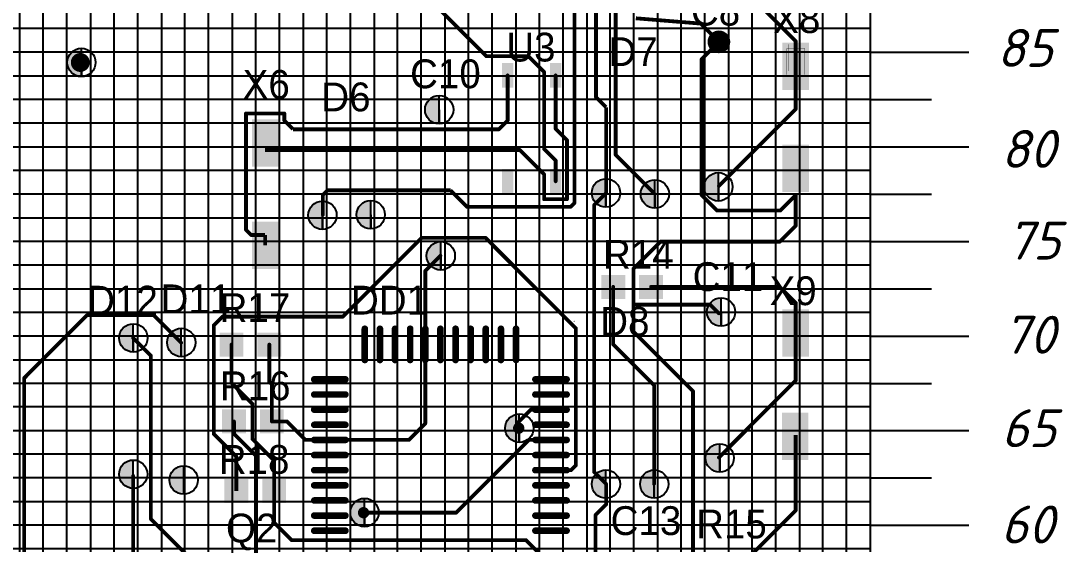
# Model space of a CAD drawing. Header units: millimetres. Extents: x 40 to 3761, y -469 to 920.
# Drawn here: x 1863.8 to 1919.2, y 378.8 to 406.4 of the extents above; entities that cross this region are included whole.
import ezdxf

# ---------------------------------------------------------------- set-up
doc = ezdxf.new("R2010")
doc.units = ezdxf.units.MM
for name, color, linetype in [('DrillDrawing', 1, 'Continuous'), ('Mechanical15', 56, 'Continuous'), ('Mechanical4', 56, 'Continuous'), ('PDF _Текст', 7, 'Continuous'), ('TopLayer', 1, 'Continuous'), ('TopOverlay', 2, 'Continuous'), ('Слой1', 7, 'Continuous')]:
    doc.layers.add(name, color=color, linetype=linetype)
doc.styles.add('PDF ISOCPEUR Italic', font='isocpeui.ttf')

# ---------------------------------------------------------------- blocks, each defined once
blk = doc.blocks.new('*U36')
for p, q in [((-1.25, -75), (-1.25, 75)), ((0, -75), (0, 75)), ((1.25, 75), (1.25, -75))]:
    blk.add_line(p, q)
blk = doc.blocks.new('*U37')
at = {"color": 0, "linetype": 'ByBlock', "lineweight": -2, "transparency": 16777216}
for p in [(0, 0), (3.75, 0), (7.5, 0), (11.25, 0), (15, 0), (18.75, 0), (22.5, 0), (26.25, 0), (30, 0), (33.75, 0), (37.5, 0), (41.25, 0)]:
    blk.add_blockref('*U36', p, dxfattribs=at)
blk = doc.blocks.new('*U38')
for p, q in [((-25, 1.25), (25, 1.25)), ((-25, 0), (25, 0)), ((25, -1.25), (-25, -1.25))]:
    blk.add_line(p, q)
blk = doc.blocks.new('*U39')
at = {"color": 0, "linetype": 'ByBlock', "lineweight": -2, "transparency": 16777216}
for p in [(0, -63.75), (0, -67.5), (0, -71.25), (0, -75), (0, -78.75), (0, -82.5), (0, -86.25), (0, -90)]:
    blk.add_blockref('*U38', p, dxfattribs=at)
blk = doc.blocks.new('*U42')
blk.add_line((0, 0.984), (0, -0.984))
blk = doc.blocks.new('*U43')
at = {"color": 0, "linetype": 'ByBlock', "lineweight": -2, "transparency": 16777216}
for p in [(40, 0), (45, 0), (50, 0), (55, 0), (60, 0), (65, 0)]:
    blk.add_blockref('*U42', p, dxfattribs=at)
blk = doc.blocks.new('*U44')
blk.add_line((1.624, 0), (-1.624, 0))
blk = doc.blocks.new('*U45')
at = {"color": 0, "linetype": 'ByBlock', "lineweight": -2, "transparency": 16777216}
for p in [(0, -40), (0, -42.5), (0, -45), (0, -47.5), (0, -50), (0, -52.5), (0, -55), (0, -57.5), (0, -60), (0, -62.5), (0, -65)]:
    blk.add_blockref('*U44', p, dxfattribs=at)

msp = doc.modelspace()

# ---------------------------------------------------------------- hatches: boundary and pattern name
h = msp.add_hatch(color=256)
h.dxf.hatch_style = 1
h.paths.add_polyline_path([(1867.01, 404.973, 0.414214), (1866.26, 404.223, 0.414214), (1867.01, 403.473), (1867.01, 404.223)])
h = msp.add_hatch(color=256)
h.dxf.hatch_style = 1
h.paths.add_polyline_path([(1885.936, 402.474, 0.414214), (1885.186, 401.724, 0.414214), (1885.936, 400.974), (1885.936, 401.724)])
h = msp.add_hatch(color=256)
h.dxf.hatch_style = 1
h.paths.add_polyline_path([(1894.759, 398.075, 0.414214), (1894.009, 397.325, 0.414214), (1894.759, 396.575), (1894.759, 397.325)])
h = msp.add_hatch(color=256)
h.dxf.hatch_style = 1
h.paths.add_polyline_path([(1897.346, 398.021, 0.414214), (1896.596, 397.271, 0.414214), (1897.346, 396.521), (1897.346, 397.271)])
h = msp.add_hatch(color=256)
h.dxf.hatch_style = 1
h.paths.add_polyline_path([(1900.705, 398.398, 0.414214), (1899.955, 397.648, 0.414214), (1900.705, 396.898), (1900.705, 397.648)])
h = msp.add_hatch(color=256)
h.dxf.hatch_style = 1
h.paths.add_polyline_path([(1879.762, 396.895, 0.414214), (1879.012, 396.145, 0.414214), (1879.762, 395.395), (1879.762, 396.145)])
h = msp.add_hatch(color=256)
h.dxf.hatch_style = 1
h.paths.add_polyline_path([(1882.316, 396.923, 0.414214), (1881.566, 396.173, 0.414214), (1882.316, 395.423), (1882.316, 396.173)])
h = msp.add_hatch(color=256)
h.dxf.hatch_style = 1
h.paths.add_polyline_path([(1886.021, 394.75, 0.414214), (1885.271, 394, 0.414214), (1886.021, 393.25), (1886.021, 394)])
h = msp.add_hatch(color=256)
h.dxf.hatch_style = 1
h.paths.add_polyline_path([(1900.85, 391.778, 0.414214), (1900.1, 391.028, 0.414214), (1900.85, 390.278), (1900.85, 391.028)])
h = msp.add_hatch(color=256)
h.dxf.hatch_style = 1
h.paths.add_polyline_path([(1869.755, 390.41, 0.414214), (1869.005, 389.66, 0.414214), (1869.755, 388.91), (1869.755, 389.66)])
h = msp.add_hatch(color=256)
h.dxf.hatch_style = 1
h.paths.add_polyline_path([(1872.291, 390.167, 0.414214), (1871.541, 389.417, 0.414214), (1872.291, 388.667), (1872.291, 389.417)])
h = msp.add_hatch(color=256)
h.dxf.hatch_style = 1
h.paths.add_polyline_path([(1890.176, 385.64, 0.414214), (1889.426, 384.89, 0.414214), (1890.176, 384.14), (1890.176, 384.89)])
h = msp.add_hatch(color=256)
h.dxf.hatch_style = 1
h.paths.add_polyline_path([(1900.777, 384.065, 0.414214), (1900.027, 383.315, 0.414214), (1900.777, 382.565), (1900.777, 383.315)])
h = msp.add_hatch(color=256)
h.dxf.hatch_style = 1
h.paths.add_polyline_path([(1869.751, 383.205, 0.414214), (1869.001, 382.455, 0.414214), (1869.751, 381.705), (1869.751, 382.455)])
h = msp.add_hatch(color=256)
h.dxf.hatch_style = 1
h.paths.add_polyline_path([(1872.419, 382.896, 0.414214), (1871.669, 382.146, 0.414214), (1872.419, 381.396), (1872.419, 382.146)])
h = msp.add_hatch(color=256)
h.dxf.hatch_style = 1
h.paths.add_polyline_path([(1894.755, 382.683, 0.414214), (1894.005, 381.933, 0.414214), (1894.755, 381.183), (1894.755, 381.933)])
h = msp.add_hatch(color=256)
h.dxf.hatch_style = 1
h.paths.add_polyline_path([(1897.312, 382.683, 0.414214), (1896.562, 381.933, 0.414214), (1897.312, 381.183), (1897.312, 381.933)])
h = msp.add_hatch(color=256)
h.dxf.hatch_style = 1
h.paths.add_polyline_path([(1881.986, 381.178, 0.414214), (1881.236, 380.428, 0.414214), (1881.986, 379.678), (1881.986, 380.428)])

# ---------------------------------------------------------------- linework, layer by layer
msp.add_line((1908.739, 468.509), (1908.739, 319.759))
at = {"layer": 'DrillDrawing', "const_width": 0.3}
for points in [[(1890.292, 384.891, -1), (1889.992, 384.891, -1)], [(1882.087, 380.42, -1), (1881.787, 380.42, -1)]]:
    msp.add_lwpolyline(points, format="xyb", close=True, dxfattribs=at)
at = {"layer": 'Mechanical15', "const_width": 0.025}
msp.add_lwpolyline([(1893.089, 390.543, -1), (1893.064, 390.543, -1)], format="xyb", close=True, dxfattribs=at)
msp.add_lwpolyline([(1893.089, 390.543, -1), (1893.064, 390.543, -1)], format="xyb", close=True, dxfattribs=at)
at = {"layer": 'Mechanical4', "const_width": 0.01}
for points in [[(1904.397, 403.773), (1904.397, 405.173)], [(1904.397, 403.773), (1904.397, 405.173)], [(1905.197, 403.773), (1905.197, 405.173)], [(1905.197, 403.773), (1905.197, 405.173)], [(1905.264, 404.973), (1904.331, 404.973)], [(1904.331, 403.573), (1904.331, 404.973)], [(1905.264, 404.973), (1904.331, 404.973)], [(1904.331, 403.573), (1904.331, 404.973)], [(1905.197, 405.073), (1904.397, 405.073)], [(1905.197, 405.073), (1904.397, 405.073)], [(1905.264, 403.573), (1905.264, 404.973)], [(1905.264, 403.573), (1905.264, 404.973)]]:
    msp.add_lwpolyline(points, dxfattribs=at)
at = {"layer": 'Mechanical4', "const_width": 0.005}
for points in [[(1904.4, 405.173, -1), (1904.395, 405.173, -1)], [(1904.4, 405.173, -1), (1904.395, 405.173, -1)], [(1905.2, 405.173, -1), (1905.195, 405.173, -1)], [(1905.2, 405.173, -1), (1905.195, 405.173, -1)], [(1904.333, 404.973, -1), (1904.328, 404.973, -1)], [(1904.333, 404.973, -1), (1904.328, 404.973, -1)], [(1904.333, 404.973, -1), (1904.328, 404.973, -1)], [(1904.333, 404.973, -1), (1904.328, 404.973, -1)], [(1904.4, 405.073, -1), (1904.395, 405.073, -1)], [(1904.4, 405.073, -1), (1904.395, 405.073, -1)], [(1905.2, 405.073, -1), (1905.195, 405.073, -1)], [(1905.2, 405.073, -1), (1905.195, 405.073, -1)], [(1905.266, 404.973, -1), (1905.261, 404.973, -1)], [(1905.266, 404.973, -1), (1905.261, 404.973, -1)], [(1905.266, 404.973, -1), (1905.261, 404.973, -1)], [(1905.266, 404.973, -1), (1905.261, 404.973, -1)]]:
    msp.add_lwpolyline(points, format="xyb", close=True, dxfattribs=at)
at = {"layer": 'TopLayer'}
for points, const_width in [([(1888.44, 404.55), (1884.046, 408.944)], 0.2), ([(1893.097, 396.803), (1893.097, 409.011)], 0.2), ([(1894.231, 402.391), (1894.231, 409.3)], 0.2), ([(1895.272, 399.343), (1895.272, 407.471)], 0.2), ([(1904.797, 405.338), (1902.664, 407.471)], 0.2), ([(1899.768, 406.277), (1896.339, 406.557)], 0.2), ([(1900.733, 405.312), (1899.768, 406.277)], 0.2), ([(1900.733, 405.312), (1899.819, 404.398)], 0.2), ([(1904.797, 404.023), (1904.797, 405.338)], 0.2), ([(1890.65, 404.55), (1888.44, 404.55)], 0.2), ([(1891.488, 403.712), (1890.65, 404.55)], 0.2), ([(1899.819, 397.21), (1899.819, 404.398)], 0.2), ([(1904.797, 401.756), (1904.797, 404.023)], 0.2), ([(1889.557, 401.147), (1889.557, 403.54)], 0.2), ([(1891.488, 399.648), (1891.488, 403.712)], 0.2), ([(1892.097, 400.715), (1892.097, 403.54)], 0.2), ([(1894.764, 401.858), (1894.231, 402.391)], 0.2), ([(1894.764, 397.311), (1894.764, 401.858)], 0.2), ([(1904.797, 401.756), (1900.733, 397.692)], 0.2), ([(1875.714, 395.381), (1875.714, 401.528)], 0.2), ([(1877.746, 401.528), (1875.714, 401.528)], 0.2), ([(1877.746, 401.147), (1877.746, 401.528)], 0.2), ([(1878.204, 400.689), (1877.746, 401.147)], 0.2), ([(1889.557, 401.147), (1889.1, 400.689)], 0.2), ([(1889.1, 400.689), (1878.204, 400.689)], 0.2), ([(1892.697, 400.115), (1892.097, 400.715)], 0.2), ([(1892.697, 396.99), (1892.697, 400.115)], 0.2), ([(1890.192, 399.597), (1876.73, 399.597)], 0.2), ([(1891.488, 398.302), (1890.192, 399.597)], 0.2), ([(1892.097, 399.038), (1891.488, 399.648)], 0.2), ([(1892.097, 397.94), (1892.097, 399.038)], 0.2), ([(1897.304, 397.311), (1895.272, 399.343)], 0.2), ([(1891.488, 396.99), (1891.488, 398.302)], 0.2), ([(1880.032, 397.464), (1879.778, 397.21)], 0.2), ([(1886.535, 397.464), (1880.032, 397.464)], 0.2), ([(1887.408, 396.59), (1886.535, 397.464)], 0.2), ([(1894.764, 397.311), (1894.134, 396.681)], 0.2), ([(1879.778, 396.168), (1879.778, 397.21)], 0.2), ([(1892.697, 396.99), (1891.488, 396.99)], 0.2), ([(1893.097, 396.803), (1892.884, 396.59)], 0.2), ([(1900.632, 396.397), (1899.819, 397.21)], 0.2), ([(1904.797, 397.21), (1903.985, 396.397)], 0.2), ([(1904.797, 395.584), (1904.797, 397.21)], 0.2), ([(1892.884, 396.59), (1887.408, 396.59)], 0.2), ([(1894.134, 382.574), (1894.134, 396.681)], 0.2), ([(1903.985, 396.397), (1900.632, 396.397)], 0.2), ([(1875.994, 395.101), (1875.714, 395.381)], 0.2), ([(1876.73, 395.101), (1875.994, 395.101)], 0.2), ([(1876.73, 394.559), (1876.73, 395.101)], 0.2), ([(1904.797, 395.584), (1903.959, 394.746)], 0.2), ([(1885.011, 394.949), (1880.845, 390.783)], 0.2), ([(1888.389, 394.949), (1885.011, 394.949)], 0.2), ([(1893.164, 390.174), (1888.389, 394.949)], 0.2), ([(1897.635, 394.746), (1896.212, 393.323)], 0.2), ([(1903.959, 394.746), (1897.635, 394.746)], 0.2), ([(1886.001, 394.009), (1885.201, 393.209)], 0.2), ([(1885.201, 389.318), (1885.201, 393.209)], 0.2), ([(1896.212, 391.418), (1896.212, 393.323)], 0.2), ([(1895.145, 389.31), (1895.145, 392.358)], 0.2), ([(1903.959, 392.358), (1897.145, 392.358)], 0.2), ([(1904.797, 391.52), (1903.959, 392.358)], 0.2), ([(1896.212, 389.996), (1896.212, 391.418)], 0.2), ([(1900.276, 391.418), (1896.212, 391.418)], 0.2), ([(1900.733, 390.961), (1900.276, 391.418)], 0.2), ([(1904.797, 389.926), (1904.797, 391.52)], 0.2), ([(1867.307, 390.86), (1863.98, 387.532)], 0.2), ([(1870.83, 390.86), (1867.307, 390.86)], 0.2), ([(1872.285, 389.404), (1870.83, 390.86)], 0.2), ([(1874.47, 390.783), (1874.013, 390.326)], 0.2), ([(1880.845, 390.783), (1874.47, 390.783)], 0.2), ([(1874.013, 384.586), (1874.013, 390.326)], 0.2), ([(1882.001, 390.143), (1882.001, 388.493)], 0.35), ([(1882.801, 390.143), (1882.801, 388.493)], 0.35), ([(1883.601, 390.143), (1883.601, 388.493)], 0.35), ([(1884.401, 390.143), (1884.401, 388.493)], 0.35), ([(1885.201, 390.143), (1885.201, 388.493)], 0.35), ([(1886.001, 390.143), (1886.001, 388.493)], 0.35), ([(1886.801, 390.143), (1886.801, 388.493)], 0.35), ([(1887.601, 390.143), (1887.601, 388.493)], 0.35), ([(1888.401, 390.143), (1888.401, 388.493)], 0.35), ([(1889.201, 390.143), (1889.201, 388.493)], 0.35), ([(1890.001, 390.143), (1890.001, 388.493)], 0.35), ([(1893.164, 382.922), (1893.164, 390.174)], 0.2), ([(1870.685, 388.718), (1869.745, 389.658)], 0.2), ([(1899.362, 386.846), (1896.212, 389.996)], 0.2), ([(1904.797, 387.405), (1904.797, 389.926)], 0.2), ([(1874.952, 387.278), (1874.952, 389.31)], 0.2), ([(1876.952, 387.329), (1876.952, 389.31)], 0.2), ([(1885.201, 385.139), (1885.201, 389.318)], 0.2), ([(1897.304, 387.151), (1895.145, 389.31)], 0.2), ([(1870.685, 380.09), (1870.685, 388.718)], 0.2), ([(1863.98, 327.476), (1863.98, 387.532)], 0.2), ([(1877.079, 387.202), (1876.952, 387.329)], 0.2), ([(1880.976, 387.468), (1879.326, 387.468)], 0.35), ([(1892.676, 387.468), (1891.026, 387.468)], 0.35), ([(1904.797, 387.405), (1900.733, 383.341)], 0.2), ([(1876.064, 386.167), (1874.952, 387.278)], 0.2), ([(1877.079, 385.246), (1877.079, 387.202)], 0.2), ([(1897.304, 381.944), (1897.304, 387.151)], 0.2), ([(1899.362, 377.855), (1899.362, 386.846)], 0.2), ([(1880.976, 386.668), (1879.326, 386.668)], 0.35), ([(1892.676, 386.668), (1891.026, 386.668)], 0.35), ([(1876.064, 384.306), (1876.064, 386.167)], 0.2), ([(1880.976, 385.868), (1879.326, 385.868)], 0.35), ([(1890.789, 385.868), (1890.142, 385.221)], 0.2), ([(1891.851, 385.868), (1890.789, 385.868)], 0.2), ([(1892.676, 385.868), (1891.026, 385.868)], 0.35), ([(1875.079, 384.586), (1875.079, 385.246)], 0.2), ([(1877.886, 385.246), (1877.079, 385.246)], 0.2), ([(1878.864, 384.268), (1877.886, 385.246)], 0.2), ([(1880.976, 385.068), (1879.326, 385.068)], 0.35), ([(1885.201, 385.139), (1884.331, 384.268)], 0.2), ([(1890.142, 384.891), (1890.142, 385.221)], 0.2), ([(1892.676, 385.068), (1891.026, 385.068)], 0.35), ([(1875.206, 383.392), (1874.013, 384.586)], 0.2), ([(1876.248, 383.417), (1875.079, 384.586)], 0.2), ([(1877.206, 383.164), (1876.064, 384.306)], 0.2), ([(1880.151, 384.268), (1878.864, 384.268)], 0.2), ([(1880.976, 384.268), (1879.326, 384.268)], 0.35), ([(1884.331, 384.268), (1880.151, 384.268)], 0.2), ([(1890.675, 384.268), (1886.827, 380.42)], 0.2), ([(1891.851, 384.268), (1890.675, 384.268)], 0.2), ([(1892.676, 384.268), (1891.026, 384.268)], 0.35), ([(1904.797, 380.547), (1904.797, 384.526)], 0.2), ([(1880.976, 383.468), (1879.326, 383.468)], 0.35), ([(1892.676, 383.468), (1891.026, 383.468)], 0.35), ([(1875.206, 381.563), (1875.206, 383.392)], 0.2), ([(1876.248, 377.753), (1876.248, 383.417)], 0.2), ([(1877.206, 381.563), (1877.206, 383.164)], 0.2), ([(1893.164, 382.922), (1892.91, 382.668)], 0.2), ([(1869.745, 376.077), (1869.745, 382.358)], 0.2), ([(1880.976, 382.668), (1879.326, 382.668)], 0.35), ([(1892.676, 382.668), (1891.026, 382.668)], 0.35), ([(1892.91, 382.668), (1891.851, 382.668)], 0.2), ([(1894.764, 381.944), (1894.134, 382.574)], 0.2), ([(1880.976, 381.868), (1879.326, 381.868)], 0.35), ([(1892.676, 381.868), (1891.026, 381.868)], 0.35), ([(1894.764, 380.852), (1894.764, 381.944)], 0.2), ([(1877.206, 379.893), (1877.206, 381.563)], 0.2), ([(1880.976, 381.068), (1879.326, 381.068)], 0.35), ([(1892.676, 381.068), (1891.026, 381.068)], 0.35), ([(1894.764, 380.852), (1894.206, 380.293)], 0.2), ([(1880.976, 380.268), (1879.326, 380.268)], 0.35), ([(1886.827, 380.42), (1881.937, 380.42)], 0.2), ([(1892.676, 380.268), (1891.026, 380.268)], 0.35), ([(1894.206, 368.406), (1894.206, 380.293)], 0.2), ([(1904.797, 380.547), (1901.318, 377.067)], 0.2), ([(1874.292, 376.483), (1870.685, 380.09)], 0.2), ([(1878.127, 378.972), (1877.206, 379.893)], 0.2), ([(1880.976, 379.468), (1879.326, 379.468)], 0.35), ([(1892.676, 379.468), (1891.026, 379.468)], 0.35), ([(1890.523, 378.972), (1878.127, 378.972)], 0.2), ([(1893.571, 375.924), (1890.523, 378.972)], 0.2)]:
    msp.add_lwpolyline(points, dxfattribs=dict(at, const_width=const_width))
for points, const_width in [([(1899.818, 406.277, -1), (1899.718, 406.277, -1)], 0.1), ([(1899.818, 406.277, -1), (1899.718, 406.277, -1)], 0.1), ([(1901.033, 405.312, -1), (1900.433, 405.312, -1)], 0.6), ([(1900.783, 405.312, -1), (1900.683, 405.312, -1)], 0.1), ([(1900.783, 405.312, -1), (1900.683, 405.312, -1)], 0.1), ([(1904.847, 405.338, -1), (1904.747, 405.338, -1)], 0.1), ([(1904.847, 405.338, -1), (1904.747, 405.338, -1)], 0.1), ([(1867.201, 404.221, -1), (1866.701, 404.221, -1)], 0.5), ([(1888.49, 404.55, -1), (1888.39, 404.55, -1)], 0.1), ([(1888.49, 404.55, -1), (1888.39, 404.55, -1)], 0.1), ([(1890.7, 404.55, -1), (1890.6, 404.55, -1)], 0.1), ([(1890.7, 404.55, -1), (1890.6, 404.55, -1)], 0.1), ([(1899.869, 404.398, -1), (1899.769, 404.398, -1)], 0.1), ([(1899.869, 404.398, -1), (1899.769, 404.398, -1)], 0.1), ([(1889.607, 403.54, -1), (1889.507, 403.54, -1)], 0.1), ([(1891.538, 403.712, -1), (1891.438, 403.712, -1)], 0.1), ([(1891.538, 403.712, -1), (1891.438, 403.712, -1)], 0.1), ([(1892.147, 403.54, -1), (1892.047, 403.54, -1)], 0.1), ([(1894.281, 402.391, -1), (1894.181, 402.391, -1)], 0.1), ([(1894.281, 402.391, -1), (1894.181, 402.391, -1)], 0.1), ([(1904.847, 401.756, -1), (1904.747, 401.756, -1)], 0.1), ([(1904.847, 401.756, -1), (1904.747, 401.756, -1)], 0.1), ([(1875.764, 401.528, -1), (1875.664, 401.528, -1)], 0.1), ([(1875.764, 401.528, -1), (1875.664, 401.528, -1)], 0.1), ([(1877.796, 401.528, -1), (1877.696, 401.528, -1)], 0.1), ([(1877.796, 401.528, -1), (1877.696, 401.528, -1)], 0.1), ([(1877.796, 401.147, -1), (1877.696, 401.147, -1)], 0.1), ([(1877.796, 401.147, -1), (1877.696, 401.147, -1)], 0.1), ([(1889.607, 401.147, -1), (1889.507, 401.147, -1)], 0.1), ([(1889.607, 401.147, -1), (1889.507, 401.147, -1)], 0.1), ([(1889.15, 400.689, -1), (1889.05, 400.689, -1)], 0.1), ([(1889.15, 400.689, -1), (1889.05, 400.689, -1)], 0.1), ([(1892.147, 400.715, -1), (1892.047, 400.715, -1)], 0.1), ([(1892.147, 400.715, -1), (1892.047, 400.715, -1)], 0.1), ([(1892.747, 400.115, -1), (1892.647, 400.115, -1)], 0.1), ([(1892.747, 400.115, -1), (1892.647, 400.115, -1)], 0.1), ([(1890.242, 399.597, -1), (1890.142, 399.597, -1)], 0.1), ([(1890.242, 399.597, -1), (1890.142, 399.597, -1)], 0.1), ([(1891.538, 399.648, -1), (1891.438, 399.648, -1)], 0.1), ([(1891.538, 399.648, -1), (1891.438, 399.648, -1)], 0.1), ([(1892.147, 399.038, -1), (1892.047, 399.038, -1)], 0.1), ([(1892.147, 399.038, -1), (1892.047, 399.038, -1)], 0.1), ([(1895.322, 399.343, -1), (1895.222, 399.343, -1)], 0.1), ([(1895.322, 399.343, -1), (1895.222, 399.343, -1)], 0.1), ([(1891.538, 398.302, -1), (1891.438, 398.302, -1)], 0.1), ([(1891.538, 398.302, -1), (1891.438, 398.302, -1)], 0.1), ([(1892.147, 397.94, -1), (1892.047, 397.94, -1)], 0.1), ([(1880.082, 397.464, -1), (1879.982, 397.464, -1)], 0.1), ([(1880.082, 397.464, -1), (1879.982, 397.464, -1)], 0.1), ([(1894.814, 397.311, -1), (1894.714, 397.311, -1)], 0.1), ([(1894.814, 397.311, -1), (1894.714, 397.311, -1)], 0.1), ([(1897.354, 397.311, -1), (1897.254, 397.311, -1)], 0.1), ([(1900.783, 397.692, -1), (1900.683, 397.692, -1)], 0.1), ([(1879.828, 397.21, -1), (1879.728, 397.21, -1)], 0.1), ([(1879.828, 397.21, -1), (1879.728, 397.21, -1)], 0.1), ([(1891.538, 396.99, -1), (1891.438, 396.99, -1)], 0.1), ([(1891.538, 396.99, -1), (1891.438, 396.99, -1)], 0.1), ([(1892.747, 396.99, -1), (1892.647, 396.99, -1)], 0.1), ([(1892.747, 396.99, -1), (1892.647, 396.99, -1)], 0.1), ([(1893.147, 396.803, -1), (1893.047, 396.803, -1)], 0.1), ([(1893.147, 396.803, -1), (1893.047, 396.803, -1)], 0.1), ([(1899.869, 397.21, -1), (1899.769, 397.21, -1)], 0.1), ([(1899.869, 397.21, -1), (1899.769, 397.21, -1)], 0.1), ([(1904.847, 397.21, -1), (1904.747, 397.21, -1)], 0.1), ([(1904.847, 397.21, -1), (1904.747, 397.21, -1)], 0.1), ([(1904.847, 397.21, -1), (1904.747, 397.21, -1)], 0.1), ([(1879.828, 396.168, -1), (1879.728, 396.168, -1)], 0.1), ([(1887.458, 396.59, -1), (1887.358, 396.59, -1)], 0.1), ([(1887.458, 396.59, -1), (1887.358, 396.59, -1)], 0.1), ([(1892.934, 396.59, -1), (1892.834, 396.59, -1)], 0.1), ([(1892.934, 396.59, -1), (1892.834, 396.59, -1)], 0.1), ([(1894.184, 396.681, -1), (1894.084, 396.681, -1)], 0.1), ([(1894.184, 396.681, -1), (1894.084, 396.681, -1)], 0.1), ([(1900.682, 396.397, -1), (1900.582, 396.397, -1)], 0.1), ([(1900.682, 396.397, -1), (1900.582, 396.397, -1)], 0.1), ([(1904.035, 396.397, -1), (1903.935, 396.397, -1)], 0.1), ([(1904.035, 396.397, -1), (1903.935, 396.397, -1)], 0.1), ([(1875.764, 395.381, -1), (1875.664, 395.381, -1)], 0.1), ([(1875.764, 395.381, -1), (1875.664, 395.381, -1)], 0.1), ([(1876.044, 395.101, -1), (1875.944, 395.101, -1)], 0.1), ([(1876.044, 395.101, -1), (1875.944, 395.101, -1)], 0.1), ([(1904.847, 395.584, -1), (1904.747, 395.584, -1)], 0.1), ([(1904.847, 395.584, -1), (1904.747, 395.584, -1)], 0.1), ([(1885.061, 394.949, -1), (1884.961, 394.949, -1)], 0.1), ([(1885.061, 394.949, -1), (1884.961, 394.949, -1)], 0.1), ([(1888.439, 394.949, -1), (1888.339, 394.949, -1)], 0.1), ([(1888.439, 394.949, -1), (1888.339, 394.949, -1)], 0.1), ([(1897.685, 394.746, -1), (1897.585, 394.746, -1)], 0.1), ([(1897.685, 394.746, -1), (1897.585, 394.746, -1)], 0.1), ([(1904.009, 394.746, -1), (1903.909, 394.746, -1)], 0.1), ([(1904.009, 394.746, -1), (1903.909, 394.746, -1)], 0.1), ([(1886.051, 394.009, -1), (1885.951, 394.009, -1)], 0.1), ([(1885.251, 393.209, -1), (1885.151, 393.209, -1)], 0.1), ([(1885.251, 393.209, -1), (1885.151, 393.209, -1)], 0.1), ([(1896.262, 393.323, -1), (1896.162, 393.323, -1)], 0.1), ([(1896.262, 393.323, -1), (1896.162, 393.323, -1)], 0.1), ([(1895.195, 392.358, -1), (1895.095, 392.358, -1)], 0.1), ([(1897.195, 392.358, -1), (1897.095, 392.358, -1)], 0.1), ([(1904.009, 392.358, -1), (1903.909, 392.358, -1)], 0.1), ([(1904.009, 392.358, -1), (1903.909, 392.358, -1)], 0.1), ([(1896.262, 391.418, -1), (1896.162, 391.418, -1)], 0.1), ([(1896.262, 391.418, -1), (1896.162, 391.418, -1)], 0.1), ([(1896.262, 391.418, -1), (1896.162, 391.418, -1)], 0.1), ([(1900.326, 391.418, -1), (1900.226, 391.418, -1)], 0.1), ([(1900.326, 391.418, -1), (1900.226, 391.418, -1)], 0.1), ([(1904.847, 391.52, -1), (1904.747, 391.52, -1)], 0.1), ([(1904.847, 391.52, -1), (1904.747, 391.52, -1)], 0.1), ([(1867.357, 390.86, -1), (1867.257, 390.86, -1)], 0.1), ([(1867.357, 390.86, -1), (1867.257, 390.86, -1)], 0.1), ([(1870.88, 390.86, -1), (1870.78, 390.86, -1)], 0.1), ([(1870.88, 390.86, -1), (1870.78, 390.86, -1)], 0.1), ([(1874.52, 390.783, -1), (1874.42, 390.783, -1)], 0.1), ([(1874.52, 390.783, -1), (1874.42, 390.783, -1)], 0.1), ([(1880.895, 390.783, -1), (1880.795, 390.783, -1)], 0.1), ([(1880.895, 390.783, -1), (1880.795, 390.783, -1)], 0.1), ([(1900.783, 390.961, -1), (1900.683, 390.961, -1)], 0.1), ([(1874.063, 390.326, -1), (1873.963, 390.326, -1)], 0.1), ([(1874.063, 390.326, -1), (1873.963, 390.326, -1)], 0.1), ([(1882.089, 390.143, -1), (1881.914, 390.143, -1)], 0.175), ([(1882.889, 390.143, -1), (1882.714, 390.143, -1)], 0.175), ([(1883.689, 390.143, -1), (1883.514, 390.143, -1)], 0.175), ([(1884.489, 390.143, -1), (1884.314, 390.143, -1)], 0.175), ([(1885.289, 390.143, -1), (1885.114, 390.143, -1)], 0.175), ([(1886.089, 390.143, -1), (1885.914, 390.143, -1)], 0.175), ([(1886.889, 390.143, -1), (1886.714, 390.143, -1)], 0.175), ([(1887.689, 390.143, -1), (1887.514, 390.143, -1)], 0.175), ([(1888.489, 390.143, -1), (1888.314, 390.143, -1)], 0.175), ([(1889.289, 390.143, -1), (1889.114, 390.143, -1)], 0.175), ([(1890.089, 390.143, -1), (1889.914, 390.143, -1)], 0.175), ([(1893.214, 390.174, -1), (1893.114, 390.174, -1)], 0.1), ([(1893.214, 390.174, -1), (1893.114, 390.174, -1)], 0.1), ([(1869.795, 389.658, -1), (1869.695, 389.658, -1)], 0.1), ([(1896.262, 389.996, -1), (1896.162, 389.996, -1)], 0.1), ([(1896.262, 389.996, -1), (1896.162, 389.996, -1)], 0.1), ([(1872.335, 389.404, -1), (1872.235, 389.404, -1)], 0.1), ([(1875.002, 389.31, -1), (1874.902, 389.31, -1)], 0.1), ([(1877.002, 389.31, -1), (1876.902, 389.31, -1)], 0.1), ([(1885.251, 389.318, -1), (1885.151, 389.318, -1)], 0.1), ([(1885.251, 389.318, -1), (1885.151, 389.318, -1)], 0.1), ([(1895.195, 389.31, -1), (1895.095, 389.31, -1)], 0.1), ([(1895.195, 389.31, -1), (1895.095, 389.31, -1)], 0.1), ([(1870.735, 388.718, -1), (1870.635, 388.718, -1)], 0.1), ([(1870.735, 388.718, -1), (1870.635, 388.718, -1)], 0.1), ([(1882.089, 388.493, -1), (1881.914, 388.493, -1)], 0.175), ([(1882.889, 388.493, -1), (1882.714, 388.493, -1)], 0.175), ([(1883.689, 388.493, -1), (1883.514, 388.493, -1)], 0.175), ([(1884.489, 388.493, -1), (1884.314, 388.493, -1)], 0.175), ([(1885.289, 388.493, -1), (1885.114, 388.493, -1)], 0.175), ([(1886.089, 388.493, -1), (1885.914, 388.493, -1)], 0.175), ([(1886.889, 388.493, -1), (1886.714, 388.493, -1)], 0.175), ([(1887.689, 388.493, -1), (1887.514, 388.493, -1)], 0.175), ([(1888.489, 388.493, -1), (1888.314, 388.493, -1)], 0.175), ([(1889.289, 388.493, -1), (1889.114, 388.493, -1)], 0.175), ([(1890.089, 388.493, -1), (1889.914, 388.493, -1)], 0.175), ([(1864.03, 387.532, -1), (1863.93, 387.532, -1)], 0.1), ([(1864.03, 387.532, -1), (1863.93, 387.532, -1)], 0.1), ([(1877.002, 387.329, -1), (1876.902, 387.329, -1)], 0.1), ([(1877.002, 387.329, -1), (1876.902, 387.329, -1)], 0.1), ([(1879.414, 387.468, -1), (1879.239, 387.468, -1)], 0.175), ([(1881.064, 387.468, -1), (1880.889, 387.468, -1)], 0.175), ([(1891.114, 387.468, -1), (1890.939, 387.468, -1)], 0.175), ([(1892.764, 387.468, -1), (1892.589, 387.468, -1)], 0.175), ([(1904.847, 387.405, -1), (1904.747, 387.405, -1)], 0.1), ([(1904.847, 387.405, -1), (1904.747, 387.405, -1)], 0.1), ([(1875.002, 387.278, -1), (1874.902, 387.278, -1)], 0.1), ([(1875.002, 387.278, -1), (1874.902, 387.278, -1)], 0.1), ([(1877.129, 387.202, -1), (1877.029, 387.202, -1)], 0.1), ([(1877.129, 387.202, -1), (1877.029, 387.202, -1)], 0.1), ([(1897.354, 387.151, -1), (1897.254, 387.151, -1)], 0.1), ([(1897.354, 387.151, -1), (1897.254, 387.151, -1)], 0.1), ([(1899.412, 386.846, -1), (1899.312, 386.846, -1)], 0.1), ([(1899.412, 386.846, -1), (1899.312, 386.846, -1)], 0.1), ([(1879.414, 386.668, -1), (1879.239, 386.668, -1)], 0.175), ([(1881.064, 386.668, -1), (1880.889, 386.668, -1)], 0.175), ([(1891.114, 386.668, -1), (1890.939, 386.668, -1)], 0.175), ([(1892.764, 386.668, -1), (1892.589, 386.668, -1)], 0.175), ([(1876.114, 386.167, -1), (1876.014, 386.167, -1)], 0.1), ([(1876.114, 386.167, -1), (1876.014, 386.167, -1)], 0.1), ([(1879.414, 385.868, -1), (1879.239, 385.868, -1)], 0.175), ([(1881.064, 385.868, -1), (1880.889, 385.868, -1)], 0.175), ([(1890.839, 385.868, -1), (1890.739, 385.868, -1)], 0.1), ([(1890.839, 385.868, -1), (1890.739, 385.868, -1)], 0.1), ([(1891.114, 385.868, -1), (1890.939, 385.868, -1)], 0.175), ([(1891.901, 385.868, -1), (1891.801, 385.868, -1)], 0.1), ([(1892.764, 385.868, -1), (1892.589, 385.868, -1)], 0.175), ([(1875.129, 385.246, -1), (1875.029, 385.246, -1)], 0.1), ([(1877.129, 385.246, -1), (1877.029, 385.246, -1)], 0.1), ([(1877.129, 385.246, -1), (1877.029, 385.246, -1)], 0.1), ([(1877.936, 385.246, -1), (1877.836, 385.246, -1)], 0.1), ([(1877.936, 385.246, -1), (1877.836, 385.246, -1)], 0.1), ([(1879.414, 385.068, -1), (1879.239, 385.068, -1)], 0.175), ([(1881.064, 385.068, -1), (1880.889, 385.068, -1)], 0.175), ([(1885.251, 385.139, -1), (1885.151, 385.139, -1)], 0.1), ([(1885.251, 385.139, -1), (1885.151, 385.139, -1)], 0.1), ([(1890.192, 385.221, -1), (1890.092, 385.221, -1)], 0.1), ([(1890.192, 385.221, -1), (1890.092, 385.221, -1)], 0.1), ([(1891.114, 385.068, -1), (1890.939, 385.068, -1)], 0.175), ([(1892.764, 385.068, -1), (1892.589, 385.068, -1)], 0.175), ([(1874.063, 384.586, -1), (1873.963, 384.586, -1)], 0.1), ([(1874.063, 384.586, -1), (1873.963, 384.586, -1)], 0.1), ([(1875.129, 384.586, -1), (1875.029, 384.586, -1)], 0.1), ([(1875.129, 384.586, -1), (1875.029, 384.586, -1)], 0.1), ([(1890.192, 384.891, -1), (1890.092, 384.891, -1)], 0.1), ([(1876.114, 384.306, -1), (1876.014, 384.306, -1)], 0.1), ([(1876.114, 384.306, -1), (1876.014, 384.306, -1)], 0.1), ([(1878.914, 384.268, -1), (1878.814, 384.268, -1)], 0.1), ([(1878.914, 384.268, -1), (1878.814, 384.268, -1)], 0.1), ([(1879.414, 384.268, -1), (1879.239, 384.268, -1)], 0.175), ([(1880.201, 384.268, -1), (1880.101, 384.268, -1)], 0.1), ([(1880.201, 384.268, -1), (1880.101, 384.268, -1)], 0.1), ([(1881.064, 384.268, -1), (1880.889, 384.268, -1)], 0.175), ([(1884.381, 384.268, -1), (1884.281, 384.268, -1)], 0.1), ([(1884.381, 384.268, -1), (1884.281, 384.268, -1)], 0.1), ([(1890.725, 384.268, -1), (1890.625, 384.268, -1)], 0.1), ([(1890.725, 384.268, -1), (1890.625, 384.268, -1)], 0.1), ([(1891.114, 384.268, -1), (1890.939, 384.268, -1)], 0.175), ([(1891.901, 384.268, -1), (1891.801, 384.268, -1)], 0.1), ([(1892.764, 384.268, -1), (1892.589, 384.268, -1)], 0.175), ([(1879.414, 383.468, -1), (1879.239, 383.468, -1)], 0.175), ([(1881.064, 383.468, -1), (1880.889, 383.468, -1)], 0.175), ([(1891.114, 383.468, -1), (1890.939, 383.468, -1)], 0.175), ([(1892.764, 383.468, -1), (1892.589, 383.468, -1)], 0.175), ([(1875.256, 383.392, -1), (1875.156, 383.392, -1)], 0.1), ([(1875.256, 383.392, -1), (1875.156, 383.392, -1)], 0.1), ([(1876.298, 383.417, -1), (1876.198, 383.417, -1)], 0.1), ([(1876.298, 383.417, -1), (1876.198, 383.417, -1)], 0.1), ([(1877.256, 383.164, -1), (1877.156, 383.164, -1)], 0.1), ([(1877.256, 383.164, -1), (1877.156, 383.164, -1)], 0.1), ([(1893.214, 382.922, -1), (1893.114, 382.922, -1)], 0.1), ([(1893.214, 382.922, -1), (1893.114, 382.922, -1)], 0.1), ([(1900.783, 383.341, -1), (1900.683, 383.341, -1)], 0.1), ([(1869.795, 382.358, -1), (1869.695, 382.358, -1)], 0.1), ([(1879.414, 382.668, -1), (1879.239, 382.668, -1)], 0.175), ([(1881.064, 382.668, -1), (1880.889, 382.668, -1)], 0.175), ([(1891.114, 382.668, -1), (1890.939, 382.668, -1)], 0.175), ([(1891.901, 382.668, -1), (1891.801, 382.668, -1)], 0.1), ([(1892.764, 382.668, -1), (1892.589, 382.668, -1)], 0.175), ([(1892.96, 382.668, -1), (1892.86, 382.668, -1)], 0.1), ([(1892.96, 382.668, -1), (1892.86, 382.668, -1)], 0.1), ([(1894.184, 382.574, -1), (1894.084, 382.574, -1)], 0.1), ([(1894.184, 382.574, -1), (1894.084, 382.574, -1)], 0.1), ([(1879.414, 381.868, -1), (1879.239, 381.868, -1)], 0.175), ([(1881.064, 381.868, -1), (1880.889, 381.868, -1)], 0.175), ([(1891.114, 381.868, -1), (1890.939, 381.868, -1)], 0.175), ([(1892.764, 381.868, -1), (1892.589, 381.868, -1)], 0.175), ([(1894.814, 381.944, -1), (1894.714, 381.944, -1)], 0.1), ([(1894.814, 381.944, -1), (1894.714, 381.944, -1)], 0.1), ([(1897.354, 381.944, -1), (1897.254, 381.944, -1)], 0.1), ([(1877.256, 381.563, -1), (1877.156, 381.563, -1)], 0.1), ([(1877.256, 381.563, -1), (1877.156, 381.563, -1)], 0.1), ([(1879.414, 381.068, -1), (1879.239, 381.068, -1)], 0.175), ([(1881.064, 381.068, -1), (1880.889, 381.068, -1)], 0.175), ([(1891.114, 381.068, -1), (1890.939, 381.068, -1)], 0.175), ([(1892.764, 381.068, -1), (1892.589, 381.068, -1)], 0.175), ([(1894.814, 380.852, -1), (1894.714, 380.852, -1)], 0.1), ([(1894.814, 380.852, -1), (1894.714, 380.852, -1)], 0.1), ([(1879.414, 380.268, -1), (1879.239, 380.268, -1)], 0.175), ([(1881.064, 380.268, -1), (1880.889, 380.268, -1)], 0.175), ([(1881.987, 380.42, -1), (1881.887, 380.42, -1)], 0.1), ([(1886.877, 380.42, -1), (1886.777, 380.42, -1)], 0.1), ([(1886.877, 380.42, -1), (1886.777, 380.42, -1)], 0.1), ([(1891.114, 380.268, -1), (1890.939, 380.268, -1)], 0.175), ([(1892.764, 380.268, -1), (1892.589, 380.268, -1)], 0.175), ([(1894.256, 380.293, -1), (1894.156, 380.293, -1)], 0.1), ([(1894.256, 380.293, -1), (1894.156, 380.293, -1)], 0.1), ([(1904.847, 380.547, -1), (1904.747, 380.547, -1)], 0.1), ([(1904.847, 380.547, -1), (1904.747, 380.547, -1)], 0.1), ([(1870.735, 380.09, -1), (1870.635, 380.09, -1)], 0.1), ([(1870.735, 380.09, -1), (1870.635, 380.09, -1)], 0.1), ([(1877.256, 379.893, -1), (1877.156, 379.893, -1)], 0.1), ([(1877.256, 379.893, -1), (1877.156, 379.893, -1)], 0.1), ([(1879.414, 379.468, -1), (1879.239, 379.468, -1)], 0.175), ([(1881.064, 379.468, -1), (1880.889, 379.468, -1)], 0.175), ([(1891.114, 379.468, -1), (1890.939, 379.468, -1)], 0.175), ([(1892.764, 379.468, -1), (1892.589, 379.468, -1)], 0.175), ([(1878.177, 378.972, -1), (1878.077, 378.972, -1)], 0.1), ([(1878.177, 378.972, -1), (1878.077, 378.972, -1)], 0.1), ([(1890.573, 378.972, -1), (1890.473, 378.972, -1)], 0.1), ([(1890.573, 378.972, -1), (1890.473, 378.972, -1)], 0.1)]:
    msp.add_lwpolyline(points, format="xyb", close=True, dxfattribs=dict(at, const_width=const_width))
for points in [[(1904.097, 402.773), (1904.097, 405.273), (1905.497, 402.773), (1905.497, 405.273)], [(1889.857, 404.19), (1889.857, 402.89), (1889.257, 404.19), (1889.257, 402.89)], [(1892.397, 404.19), (1892.397, 402.89), (1891.797, 404.19), (1891.797, 402.89)], [(1876.03, 398.709), (1876.03, 401.209), (1877.43, 398.709), (1877.43, 401.209)], [(1904.097, 397.373), (1904.097, 399.873), (1905.497, 397.373), (1905.497, 399.873)], [(1889.257, 397.29), (1889.257, 398.59), (1889.857, 397.29), (1889.857, 398.59)], [(1891.797, 397.29), (1891.797, 398.59), (1892.397, 397.29), (1892.397, 398.59)], [(1876.03, 393.309), (1876.03, 395.809), (1877.43, 393.309), (1877.43, 395.809)], [(1895.775, 391.723), (1894.515, 391.723), (1895.775, 392.993), (1894.515, 392.993)], [(1897.775, 391.723), (1896.515, 391.723), (1897.775, 392.993), (1896.515, 392.993)], [(1904.097, 388.676), (1904.097, 391.176), (1905.497, 388.676), (1905.497, 391.176)], [(1875.582, 388.675), (1874.322, 388.675), (1875.582, 389.945), (1874.322, 389.945)], [(1877.582, 388.675), (1876.322, 388.675), (1877.582, 389.945), (1876.322, 389.945)], [(1875.709, 384.611), (1874.449, 384.611), (1875.709, 385.881), (1874.449, 385.881)], [(1877.709, 384.611), (1876.449, 384.611), (1877.709, 385.881), (1876.449, 385.881)], [(1904.067, 383.2), (1904.067, 385.7), (1905.467, 383.2), (1905.467, 385.7)], [(1875.836, 380.928), (1874.576, 380.928), (1875.836, 382.198), (1874.576, 382.198)], [(1877.836, 380.928), (1876.576, 380.928), (1877.836, 382.198), (1876.576, 382.198)]]:
    msp.add_solid(points, dxfattribs=at)
at = {"layer": 'Слой1'}
for p, q in [((1867.01, 403.473), (1867.01, 404.973)), ((1867.01, 404.223), (1867.01, 403.473)), ((1885.936, 400.974), (1885.936, 402.474)), ((1885.936, 401.724), (1885.936, 400.974)), ((1894.759, 396.575), (1894.759, 398.075)), ((1897.346, 396.521), (1897.346, 398.021)), ((1900.705, 396.898), (1900.705, 398.398)), ((1900.705, 397.648), (1900.705, 396.898)), ((1879.762, 395.395), (1879.762, 396.895)), ((1882.316, 395.423), (1882.316, 396.923)), ((1894.759, 397.325), (1894.759, 396.575)), ((1897.346, 397.271), (1897.346, 396.521)), ((1879.762, 396.145), (1879.762, 395.395)), ((1882.316, 396.173), (1882.316, 395.423)), ((1886.021, 393.25), (1886.021, 394.75)), ((1886.021, 394), (1886.021, 393.25)), ((1900.85, 390.278), (1900.85, 391.778)), ((1900.85, 391.028), (1900.85, 390.278)), ((1869.755, 388.91), (1869.755, 390.41)), ((1869.755, 389.66), (1869.755, 388.91)), ((1872.291, 388.667), (1872.291, 390.167)), ((1872.291, 389.417), (1872.291, 388.667)), ((1890.176, 384.14), (1890.176, 385.64)), ((1890.176, 384.89), (1890.176, 384.14)), ((1900.777, 382.565), (1900.777, 384.065)), ((1869.751, 381.705), (1869.751, 383.205)), ((1900.777, 383.315), (1900.777, 382.565)), ((1869.751, 382.455), (1869.751, 381.705)), ((1872.419, 381.396), (1872.419, 382.896)), ((1894.755, 381.183), (1894.755, 382.683)), ((1897.312, 381.183), (1897.312, 382.683)), ((1872.419, 382.146), (1872.419, 381.396)), ((1894.755, 381.933), (1894.755, 381.183)), ((1897.312, 381.933), (1897.312, 381.183)), ((1881.986, 379.678), (1881.986, 381.178)), ((1881.986, 380.428), (1881.986, 379.678))]:
    msp.add_line(p, q, dxfattribs=at)
for centre in [(1867.01, 404.223), (1885.936, 401.724), (1894.759, 397.325), (1897.346, 397.271), (1900.705, 397.648), (1879.762, 396.145), (1882.316, 396.173), (1886.021, 394), (1900.85, 391.028), (1869.755, 389.66), (1872.291, 389.417), (1890.176, 384.89), (1900.777, 383.315), (1869.751, 382.455), (1872.419, 382.146), (1894.755, 381.933), (1897.312, 381.933), (1881.986, 380.428)]:
    msp.add_circle(centre, 0.75, dxfattribs=at)

# ---------------------------------------------------------------- block references
at = {"xscale": -1}
for name, p in [('*U37', (1906.239, 394.759)), ('*U39', (1883.739, 468.509)), ('*U45', (1910.363, 444.759))]:
    msp.add_blockref(name, p, dxfattribs=at)
at = {"xscale": -1, "rotation": 90}
msp.add_blockref('*U43', (1912.971, 444.759), dxfattribs=at)

# ---------------------------------------------------------------- texts
at = {"layer": 'PDF _Текст', "insert": (1915.436, 403.988), "char_height": 2, "attachment_point": 7, "style": 'PDF ISOCPEUR Italic'}
msp.add_mtext('85', dxfattribs=at)
at = {"layer": 'PDF _Текст', "char_height": 2, "width": 2.70606, "attachment_point": 7, "style": 'PDF ISOCPEUR Italic'}
for s, insert in [('80', (1915.655, 398.652)), ('75', (1915.946, 393.803)), ('70', (1915.757, 388.83)), ('65', (1915.669, 383.886)), ('60', (1915.637, 378.797))]:
    msp.add_mtext(s, dxfattribs=dict(at, insert=insert))
at = {"layer": 'TopOverlay'}
for s, p in [('C8', (1899.253, 406.172)), ('X8', (1903.606, 405.776)), ('U3', (1889.485, 404.273)), ('D7', (1894.887, 404.031)), ('C10', (1884.397, 402.86)), ('X6', (1875.542, 402.3)), ('D6', (1879.7, 401.638)), ('R14', (1894.602, 393.317)), ('C11', (1899.344, 392.137)), ('X9', (1903.416, 391.392)), ('D12', (1867.315, 390.892)), ('D11', (1871.196, 390.964)), ('DD1', (1881.27, 390.897)), ('R17', (1874.321, 390.499)), ('D8', (1894.455, 389.774)), ('R16', (1874.334, 386.366)), ('R18', (1874.276, 382.474)), ('C13', (1895.006, 379.239)), ('Q2', (1874.657, 378.848)), ('R15', (1899.527, 379.061))]:
    msp.add_text(s, height=1.524, dxfattribs=at).set_placement(p)

doc.saveas('drawing.dxf')
